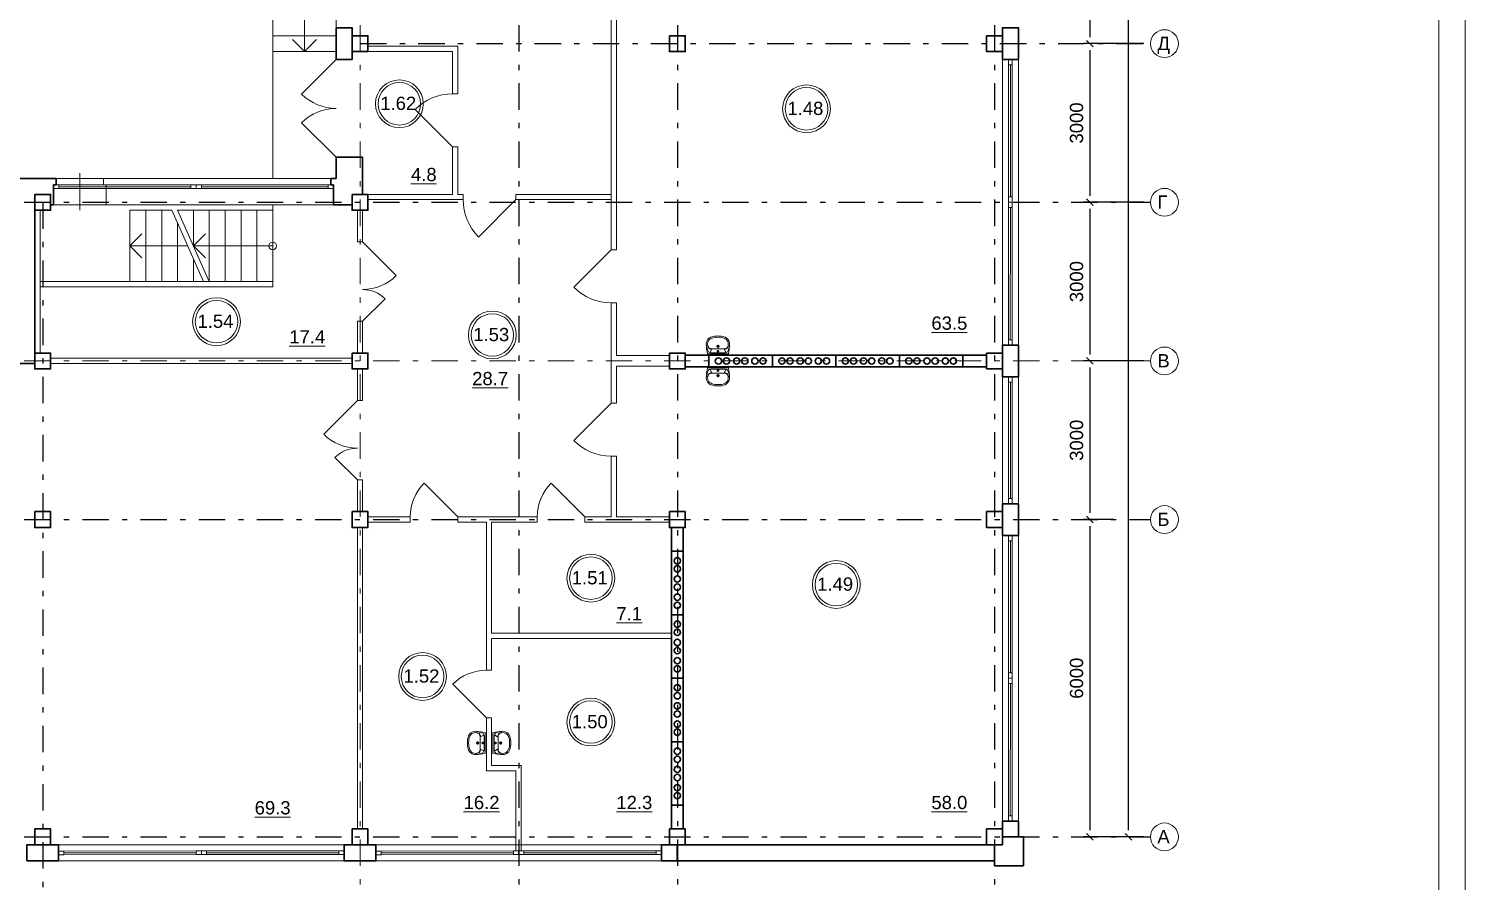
# Model space of a CAD drawing. Header units: metres. Extents: x -306 to 273, y -329 to 512.
# Drawn here: x 43.9 to 71.07, y 387.94 to 404.06 of the extents above; entities that cross this region are included whole.
import ezdxf
from ezdxf.enums import TextEntityAlignment as Align

# ---------------------------------------------------------------- set-up
doc = ezdxf.new("R2010")
doc.units = ezdxf.units.M
doc.header["$MEASUREMENT"] = 0
doc.linetypes.add('( Dashdot )', pattern=[1.001, 0.5, -0.25, 0.001, -0.25])
doc.linetypes.add('DGN Style 3', pattern=[9.681301, 6.915215, -2.766086])
doc.layers.get('DEFPOINTS').update_dxf_attribs({"lineweight": 0})
doc.layers.add('Level 50', color=7, linetype='Continuous', lineweight=0)
doc.styles.add('Standard_0', font='arial.ttf')
doc.styles.add('Style-Arial', font='arial.ttf')
doc.dimstyles.get("Standard").update_dxf_attribs({"dimtxt": 0.00018, "dimasz": 0.00018, "dimexe": 0.0002, "dimexo": 0.0625, "dimgap": 9e-05, "dimtad": 0, "dimtih": 1, "dimtoh": 1, "dimdec": 4, "dimlfac": 1000, "dimzin": 0, "dimdsep": 46, "dimtxsty": 'Standard_0', "dimcen": 9e-05, "dimadec": 0, "dimazin": 0, "dimtfac": 1, "dimtdec": 4, "dimtofl": 0, "dimtmove": 0, "dimatfit": 0, "dimfxl": 0.01, "dimfxlon": 1, "dimtolj": 1, "dimtzin": 0, "dimarcsym": 0})

# ---------------------------------------------------------------- blocks, each defined once
blk = doc.blocks.new('*U1656')
at = {"color": 7, "linetype": 'Continuous', "lineweight": 0}
blk.add_line((1.25, 0), (-1.25, 0), dxfattribs=at)
at = {"color": 7, "linetype": 'Continuous', "lineweight": 13, "flags": 128}
for points in [[(-1.35, 0.035), (-1.25, 0.035), (-1.25, -0.035), (-1.35, -0.035), (-1.35, 0.035)], [(1.25, 0.035), (1.35, 0.035), (1.35, -0.035), (1.25, -0.035), (1.25, 0.035)]]:
    blk.add_lwpolyline(points, close=True, dxfattribs=at)
at = {"color": 7, "linetype": 'Continuous', "lineweight": 0, "flags": 128}
blk.add_lwpolyline([(-1.25, 0.035), (1.25, 0.035), (1.25, -0.035), (-1.25, -0.035), (-1.25, 0.035)], close=True, dxfattribs=at)
blk = doc.blocks.new('*U1657')
at = {"color": 7, "linetype": 'Continuous', "lineweight": 0}
blk.add_line((1.25, 0.001), (-1.25, -0.001), dxfattribs=at)
at = {"color": 7, "linetype": 'Continuous', "lineweight": 13, "flags": 128}
for points in [[(-1.35, 0.034), (-1.25, 0.034), (-1.25, -0.036), (-1.35, -0.036), (-1.35, 0.034)], [(1.25, 0.036), (1.35, 0.036), (1.35, -0.034), (1.25, -0.034), (1.25, 0.036)]]:
    blk.add_lwpolyline(points, close=True, dxfattribs=at)
at = {"color": 7, "linetype": 'Continuous', "lineweight": 0, "flags": 128}
blk.add_lwpolyline([(-1.25, 0.034), (1.25, 0.036), (1.25, -0.034), (-1.25, -0.036), (-1.25, 0.034)], close=True, dxfattribs=at)
blk = doc.blocks.new('*U1658')
at = {"color": 7, "linetype": 'Continuous', "lineweight": 0}
blk.add_line((-1.1, 0), (1.1, 0), dxfattribs=at)
at = {"color": 7, "linetype": 'Continuous', "lineweight": 13, "flags": 128}
for points in [[(-1.1, -0.035), (-1.2, -0.035), (-1.2, 0.035), (-1.1, 0.035), (-1.1, -0.035)], [(1.2, -0.035), (1.1, -0.035), (1.1, 0.035), (1.2, 0.035), (1.2, -0.035)]]:
    blk.add_lwpolyline(points, close=True, dxfattribs=at)
at = {"color": 7, "linetype": 'Continuous', "lineweight": 0, "flags": 128}
blk.add_lwpolyline([(-1.1, 0.035), (1.1, 0.035), (1.1, -0.035), (-1.1, -0.035), (-1.1, 0.035)], close=True, dxfattribs=at)
blk = doc.blocks.new('*U1661')
at = {"color": 7, "linetype": 'Continuous', "lineweight": 30}
for p, q in [((0.275, 0.275), (-0.275, 0.275)), ((-0.275, -0.275), (-0.275, 0.275)), ((0.275, 0.175), (0.275, 0.275)), ((-0.175, -0.275), (-0.275, -0.275))]:
    blk.add_line(p, q, dxfattribs=at)
blk = doc.blocks.new('*U1655')
at = {"color": 7, "linetype": 'Continuous', "lineweight": 30, "flags": 128}
blk.add_lwpolyline([(-0.11, -0.6), (-0.11, 0.6), (0.11, 0.6), (0.11, -0.6), (-0.11, -0.6)], close=True, dxfattribs=at)
at = {"color": 7, "linetype": 'Continuous', "lineweight": 30}
for centre in [(0, 0.421), (0, 0.268), (0, 0.077), (0, -0.077), (0, -0.268), (0, -0.421)]:
    blk.add_circle(centre, 0.06, dxfattribs=at)
blk = doc.blocks.new('*U1699')
at = {"color": 7, "linetype": 'Continuous', "lineweight": 13}
for radius in [0.452, 0.402]:
    blk.add_circle((0, 0), radius, dxfattribs=at)
at = {"color": 7, "linetype": 'Continuous', "lineweight": 13, "style": 'Style-Arial'}
blk.add_text('1.48', height=0.25, dxfattribs=at).set_placement((-0.361, 0.133), align=Align.TOP_LEFT)
blk = doc.blocks.new('*U1701')
at = {"color": 7, "linetype": 'Continuous', "lineweight": 13}
for radius in [0.452, 0.402]:
    blk.add_circle((0, 0), radius, dxfattribs=at)
at = {"color": 7, "linetype": 'Continuous', "lineweight": 13, "style": 'Style-Arial'}
blk.add_text('1.49', height=0.25, dxfattribs=at).set_placement((-0.361, 0.133), align=Align.TOP_LEFT)
blk = doc.blocks.new('*U1702')
at = {"color": 7, "linetype": 'Continuous', "lineweight": 13}
for radius in [0.452, 0.402]:
    blk.add_circle((0, 0), radius, dxfattribs=at)
at = {"color": 7, "linetype": 'Continuous', "lineweight": 13, "style": 'Style-Arial'}
blk.add_text('1.50', height=0.25, dxfattribs=at).set_placement((-0.361, 0.133), align=Align.TOP_LEFT)
blk = doc.blocks.new('*U1703')
at = {"color": 7, "linetype": 'Continuous', "lineweight": 13}
for radius in [0.452, 0.402]:
    blk.add_circle((0, 0), radius, dxfattribs=at)
at = {"color": 7, "linetype": 'Continuous', "lineweight": 13, "style": 'Style-Arial'}
blk.add_text('1.51', height=0.25, dxfattribs=at).set_placement((-0.361, 0.133), align=Align.TOP_LEFT)
blk = doc.blocks.new('*U1704')
at = {"color": 7, "linetype": 'Continuous', "lineweight": 13}
for radius in [0.452, 0.402]:
    blk.add_circle((0, 0), radius, dxfattribs=at)
at = {"color": 7, "linetype": 'Continuous', "lineweight": 13, "style": 'Style-Arial'}
blk.add_text('1.52', height=0.25, dxfattribs=at).set_placement((-0.361, 0.133), align=Align.TOP_LEFT)
blk = doc.blocks.new('*U1705')
at = {"color": 7, "linetype": 'Continuous', "lineweight": 13}
for radius in [0.452, 0.402]:
    blk.add_circle((0, 0), radius, dxfattribs=at)
at = {"color": 7, "linetype": 'Continuous', "lineweight": 13, "style": 'Style-Arial'}
blk.add_text('1.53', height=0.25, dxfattribs=at).set_placement((-0.361, 0.133), align=Align.TOP_LEFT)
blk = doc.blocks.new('*U1662')
at = {"color": 7, "linetype": 'Continuous', "lineweight": 0, "flags": 128}
blk.add_lwpolyline([(42.05, 29.7), (42.05, -29.7), (-42.05, -29.7), (-42.05, 29.7), (42.05, 29.7)], close=True, dxfattribs=at)
at = {"layer": 'Level 50', "color": 7, "linetype": 'Continuous', "lineweight": 13}
blk.add_line((41.55, 29.2), (41.55, -29.2), dxfattribs=at)
blk = doc.blocks.new('_Oblique-1')
at = {"color": 0, "linetype": 'ByBlock', "lineweight": -2}
blk.add_line((0.5, 0.5), (-0.5, -0.5), dxfattribs=at)
blk = doc.blocks.new('*D2281')
at = {"color": 0, "linetype": 'Continuous', "lineweight": -2, "transparency": 16777216}
for p, q in [((64.99, 430.779), (64.571, 430.779)), ((64.696, 388.904), (64.696, 430.654)), ((64.99, 388.779), (64.571, 388.779))]:
    blk.add_line(p, q, dxfattribs=at)
at = {"layer": 'DEFPOINTS', "color": 0, "linetype": 'Continuous', "lineweight": 0, "transparency": 16777216}
for p in [(64.696, 430.779), (65.115, 430.779), (65.115, 388.779)]:
    blk.add_point(p, dxfattribs=at)
at = {"color": 0, "linetype": 'Continuous', "lineweight": -2, "transparency": 16777216, "xscale": 0.125, "yscale": 0.125, "zscale": 0.125}
for p, rotation in [((64.696, 430.779), 90), ((64.696, 388.779), 270)]:
    blk.add_blockref('_Oblique-1', p, dxfattribs=dict(at, rotation=rotation))
at = {"color": 0, "linetype": 'Continuous', "lineweight": 0, "transparency": 16777216, "insert": (64.444, 409.779), "char_height": 0.25, "attachment_point": 5, "rotation": 90, "style": 'Style-Arial'}
blk.add_mtext('\\A1;42000', dxfattribs=at)
blk = doc.blocks.new('*U1659')
at = {"color": 7, "linetype": 'Continuous', "lineweight": 0}
for p in [(-0.227, 0.114), (0.227, 0.114)]:
    blk.add_line(p, (0, -0.114), dxfattribs=at)
blk = doc.blocks.new('*U1752')
at = {"color": 7, "linetype": 'Continuous', "lineweight": 13}
for radius in [0.452, 0.402]:
    blk.add_circle((0, 0), radius, dxfattribs=at)
at = {"color": 7, "linetype": 'Continuous', "lineweight": 13, "style": 'Style-Arial'}
blk.add_text('1.54', height=0.25, dxfattribs=at).set_placement((-0.361, 0.133), align=Align.TOP_LEFT)
blk = doc.blocks.new('ум9')
at = {"color": 252, "lineweight": 13}
for p, q in [((0.317, 0), (-0.317, 0)), ((-0.237, -0.059), (-0.19, -0.143)), ((0.228, -0.039), (-0.228, -0.039)), ((0.185, -0.156), (-0.171, -0.156)), ((0.046, -0.234), (-0.046, -0.234)), ((0.035, -0.08), (-0.035, -0.08)), ((0, -0.115), (0, -0.045)), ((0, -0.189), (0, -0.28)), ((0.237, -0.059), (0.19, -0.143))]:
    blk.add_line(p, q, dxfattribs=at)
for centre, radius in [((0, -0.234), 0.0351), ((0, -0.08), 0.0221), ((0, -0.234), 0.0221)]:
    blk.add_circle(centre, radius, dxfattribs=at)
for centre, radius, start, end in [((1.163, -0.334), 1.518, 167.3206, 178.6525), ((-0.135, -0.304), 0.22, 178.312, 234.1043), ((-0.355, -0.298), 0.00065, 358.312, 358.6525), ((0.089, -0.267), 0.429, 154.5977, 180.3349), ((-0.317, -0.001), 0.00065, 90, 167.3206), ((-0.135, -0.303), 0.18, 141.0504, 245.2718), ((-0.228, -0.117), 0.078, 90, 154.5977), ((-0.135, -0.303), 0.193, 141.0504, 147.7493), ((-0.181, -0.302), 0.159, 98.7111, 129.9424), ((-0.181, -0.302), 0.146, 86.1548, 129.9424), ((0.181, -0.302), 0.146, 50.0576, 93.8452), ((0.181, -0.302), 0.159, 50.0576, 81.2889), ((0.135, -0.303), 0.18, 294.7282, 38.9496), ((0.228, -0.117), 0.078, 25.4023, 90), ((0.135, -0.304), 0.22, 305.8957, 1.688), ((0.135, -0.303), 0.193, 32.2507, 38.9496), ((-0.089, -0.267), 0.429, 359.6651, 25.4023), ((0.317, -0.001), 0.00065, 12.6794, 90), ((-1.163, -0.334), 1.518, 1.3475, 12.6794), ((0.355, -0.298), 0.00065, 181.3475, 181.688), ((-0.035, -0.093), 0.452, 239.6448, 267.5368), ((-0.035, -0.093), 0.413, 244.8898, 267.5368), ((0, 0.104), 0.65, 265.1692, 274.8308), ((0, 0.104), 0.611, 265.1692, 274.8308), ((0.035, -0.093), 0.413, 272.4632, 300.3552), ((0.035, -0.093), 0.452, 272.4632, 300.3552)]:
    blk.add_arc(centre, radius, start, end, dxfattribs=at)
blk = doc.blocks.new('*U2064')
at = {"color": 7, "linetype": 'Continuous', "lineweight": 13}
blk.add_line((0.354, 0.5), (-0.354, -0.207), dxfattribs=at)
at = {"color": 7, "linetype": 'Continuous', "lineweight": 0}
blk.add_arc((0.354, 0.5), 1, 225, 270, dxfattribs=at)
blk = doc.blocks.new('*U1890')
at = {"color": 7, "linetype": 'Continuous', "lineweight": 13}
for p, q in [((0.318, 0.75), (-0.318, 0.114)), ((0.318, -0.75), (-0.106, -0.326))]:
    blk.add_line(p, q, dxfattribs=at)
at = {"color": 7, "linetype": 'Continuous', "lineweight": 0}
for centre, radius, start, end in [((0.318, 0.75), 0.9, 225, 270), ((0.318, -0.75), 0.6, 90, 135)]:
    blk.add_arc(centre, radius, start, end, dxfattribs=at)
blk = doc.blocks.new('*U2068')
at = {"color": 7, "linetype": 'Continuous', "lineweight": 13}
blk.add_line((0.45, -0.318), (-0.186, 0.318), dxfattribs=at)
at = {"color": 7, "linetype": 'Continuous', "lineweight": 0}
blk.add_arc((0.45, -0.318), 0.9, 135, 180, dxfattribs=at)
blk = doc.blocks.new('*U1896')
at = {"color": 7, "linetype": 'Continuous', "lineweight": 13}
for radius in [0.452, 0.402]:
    blk.add_circle((0, 0), radius, dxfattribs=at)
at = {"color": 7, "linetype": 'Continuous', "lineweight": 13, "style": 'Style-Arial'}
blk.add_text('1.62', height=0.25, dxfattribs=at).set_placement((-0.361, 0.133), align=Align.TOP_LEFT)
blk = doc.blocks.new('*D2637')
at = {"color": 0, "linetype": 'Continuous', "lineweight": -2, "transparency": 16777216}
for p, q in [((64.99, 409.779), (63.844, 409.779)), ((63.969, 409.654), (63.969, 403.904)), ((64.99, 403.779), (63.844, 403.779))]:
    blk.add_line(p, q, dxfattribs=at)
at = {"layer": 'DEFPOINTS', "color": 0, "linetype": 'Continuous', "lineweight": 0, "transparency": 16777216}
for p in [(65.115, 409.779), (63.969, 403.779), (65.115, 403.779)]:
    blk.add_point(p, dxfattribs=at)
at = {"color": 0, "linetype": 'Continuous', "lineweight": -2, "transparency": 16777216, "xscale": 0.125, "yscale": 0.125, "zscale": 0.125}
for p, rotation in [((63.969, 409.779), 90), ((63.969, 403.779), 270)]:
    blk.add_blockref('_Oblique-1', p, dxfattribs=dict(at, rotation=rotation))
at = {"color": 0, "linetype": 'Continuous', "lineweight": 0, "transparency": 16777216, "insert": (63.716, 406.779), "char_height": 0.25, "attachment_point": 5, "rotation": 90, "style": 'Style-Arial'}
blk.add_mtext('\\A1;6000', dxfattribs=at)
blk = doc.blocks.new('*D2638')
at = {"color": 0, "linetype": 'Continuous', "lineweight": -2, "transparency": 16777216}
for p, q in [((64.99, 403.779), (63.844, 403.779)), ((63.969, 403.654), (63.969, 400.904)), ((64.99, 400.779), (63.844, 400.779))]:
    blk.add_line(p, q, dxfattribs=at)
at = {"layer": 'DEFPOINTS', "color": 0, "linetype": 'Continuous', "lineweight": 0, "transparency": 16777216}
for p in [(65.115, 403.779), (63.969, 400.779), (65.115, 400.779)]:
    blk.add_point(p, dxfattribs=at)
at = {"color": 0, "linetype": 'Continuous', "lineweight": -2, "transparency": 16777216, "xscale": 0.125, "yscale": 0.125, "zscale": 0.125}
for p, rotation in [((63.969, 403.779), 90), ((63.969, 400.779), 270)]:
    blk.add_blockref('_Oblique-1', p, dxfattribs=dict(at, rotation=rotation))
at = {"color": 0, "linetype": 'Continuous', "lineweight": 0, "transparency": 16777216, "insert": (63.716, 402.279), "char_height": 0.25, "attachment_point": 5, "rotation": 90, "style": 'Style-Arial'}
blk.add_mtext('\\A1;3000', dxfattribs=at)
blk = doc.blocks.new('*D2639')
at = {"color": 0, "linetype": 'Continuous', "lineweight": -2, "transparency": 16777216}
for p, q in [((64.99, 400.779), (63.844, 400.779)), ((63.969, 400.654), (63.969, 397.904)), ((64.99, 397.779), (63.844, 397.779))]:
    blk.add_line(p, q, dxfattribs=at)
at = {"layer": 'DEFPOINTS', "color": 0, "linetype": 'Continuous', "lineweight": 0, "transparency": 16777216}
for p in [(65.115, 400.779), (63.969, 397.779), (65.115, 397.779)]:
    blk.add_point(p, dxfattribs=at)
at = {"color": 0, "linetype": 'Continuous', "lineweight": -2, "transparency": 16777216, "xscale": 0.125, "yscale": 0.125, "zscale": 0.125}
for p, rotation in [((63.969, 400.779), 90), ((63.969, 397.779), 270)]:
    blk.add_blockref('_Oblique-1', p, dxfattribs=dict(at, rotation=rotation))
at = {"color": 0, "linetype": 'Continuous', "lineweight": 0, "transparency": 16777216, "insert": (63.716, 399.279), "char_height": 0.25, "attachment_point": 5, "rotation": 90, "style": 'Style-Arial'}
blk.add_mtext('\\A1;3000', dxfattribs=at)
blk = doc.blocks.new('*D2640')
at = {"color": 0, "linetype": 'Continuous', "lineweight": -2, "transparency": 16777216}
for p, q in [((64.99, 397.779), (63.844, 397.779)), ((63.969, 397.654), (63.969, 394.904)), ((64.411, 394.779), (63.844, 394.779))]:
    blk.add_line(p, q, dxfattribs=at)
at = {"layer": 'DEFPOINTS', "color": 0, "linetype": 'Continuous', "lineweight": 0, "transparency": 16777216}
for p in [(65.115, 397.779), (63.969, 394.779), (64.536, 394.779)]:
    blk.add_point(p, dxfattribs=at)
at = {"color": 0, "linetype": 'Continuous', "lineweight": -2, "transparency": 16777216, "xscale": 0.125, "yscale": 0.125, "zscale": 0.125}
for p, rotation in [((63.969, 397.779), 90), ((63.969, 394.779), 270)]:
    blk.add_blockref('_Oblique-1', p, dxfattribs=dict(at, rotation=rotation))
at = {"color": 0, "linetype": 'Continuous', "lineweight": 0, "transparency": 16777216, "insert": (63.716, 396.279), "char_height": 0.25, "attachment_point": 5, "rotation": 90, "style": 'Style-Arial'}
blk.add_mtext('\\A1;3000', dxfattribs=at)
blk = doc.blocks.new('*D2623')
at = {"color": 0, "linetype": 'Continuous', "lineweight": -2, "transparency": 16777216}
for p, q in [((64.411, 394.779), (63.844, 394.779)), ((63.969, 394.654), (63.969, 388.904)), ((64.99, 388.779), (63.844, 388.779))]:
    blk.add_line(p, q, dxfattribs=at)
at = {"layer": 'DEFPOINTS', "color": 0, "linetype": 'Continuous', "lineweight": 0, "transparency": 16777216}
for p in [(64.536, 394.779), (63.969, 388.779), (65.115, 388.779)]:
    blk.add_point(p, dxfattribs=at)
at = {"color": 0, "linetype": 'Continuous', "lineweight": -2, "transparency": 16777216, "xscale": 0.125, "yscale": 0.125, "zscale": 0.125}
for p, rotation in [((63.969, 394.779), 90), ((63.969, 388.779), 270)]:
    blk.add_blockref('_Oblique-1', p, dxfattribs=dict(at, rotation=rotation))
at = {"color": 0, "linetype": 'Continuous', "lineweight": 0, "transparency": 16777216, "insert": (63.716, 391.779), "char_height": 0.25, "attachment_point": 5, "rotation": 90, "style": 'Style-Arial'}
blk.add_mtext('\\A1;6000', dxfattribs=at)

msp = doc.modelspace()

# ---------------------------------------------------------------- linework, layer by layer
at = {"color": 1, "linetype": '( Dashdot )', "lineweight": 0}
for p, q in [((50.16618452, 432.72924535), (50.16618452, 384.20583039)), ((-6.78540339, 397.77924535), (65.11459661, 397.77924535))]:
    msp.add_line(p, q, dxfattribs=at)
at = {"color": 1, "linetype": '( Dashdot )'}
for p, q in [((53.16618452, 432.72924535), (53.16618452, 384.20583039)), ((56.16618452, 432.72924535), (56.16618452, 384.20583039)), ((62.16618452, 432.72924535), (62.16618452, 384.20583039)), ((50.16618452, 403.77924535), (65.11459661, 403.77924535)), ((-6.78540339, 400.77924535), (65.11459661, 400.77924535)), ((44.16618452, 400.77924535), (44.16618452, 384.20583039)), ((-6.78540339, 394.77924535), (65.11459661, 394.77924535)), ((-6.78540339, 388.77924535), (65.11459661, 388.77924535))]:
    msp.add_line(p, q, dxfattribs=at)
at = {"color": 7, "linetype": 'Continuous', "lineweight": 13}
for p, q in [((54.91459661, 407.87924535), (54.91459661, 399.87924535)), ((55.01459661, 406.67924535), (55.01459661, 399.87924535)), ((48.51459661, 405.72924535), (48.51459661, 401.22924535)), ((49.71459661, 405.72924535), (49.71459661, 403.62924535)), ((52.01459661, 402.82924535), (52.01459661, 403.72924535)), ((49.71459661, 403.62924535), (48.51459661, 403.62924535)), ((49.71459661, 403.47924535), (49.06052283, 402.82517158)), ((51.91459661, 402.82924535), (51.91459661, 403.62924535)), ((52.01459661, 402.82924535), (51.91459661, 402.82924535)), ((49.06052283, 402.28331912), (49.71459661, 401.62924535)), ((51.91459661, 400.92924535), (51.91459661, 401.82924535)), ((52.01459661, 401.82924535), (51.91459661, 401.82924535)), ((52.01459661, 400.92924535), (52.01459661, 401.82924535)), ((48.51459661, 401.22924535), (49.71459661, 401.22924535)), ((48.51459661, 399.27924535), (48.51459661, 400.72924535)), ((52.11459661, 400.92924535), (52.11459661, 400.82924535)), ((53.11459661, 400.82924535), (52.40748982, 400.12213857)), ((53.11459661, 400.92924535), (53.11459661, 400.82924535)), ((46.60516485, 400.62924535), (45.81459661, 400.62924535)), ((45.81459661, 399.27924535), (45.81459661, 400.62924535)), ((50.21459661, 400.02924535), (50.11459661, 400.02924535)), ((55.01459661, 399.87924535), (54.91459661, 399.87924535)), ((48.51459661, 399.27924535), (44.11777243, 399.27924535)), ((48.51459661, 399.17924535), (44.11777243, 399.17924535)), ((48.51459661, 399.27924535), (47.31459661, 399.27924535)), ((48.51459661, 399.27924535), (48.51459661, 399.17924535)), ((55.01459661, 398.87924535), (54.91459661, 398.87924535)), ((54.91459661, 398.87924535), (54.91459661, 396.97924535)), ((55.01459661, 398.87924535), (55.01459661, 397.87924535)), ((50.21459661, 398.52924535), (50.11459661, 398.52924535)), ((55.01459661, 397.67924535), (55.01459661, 396.97924535)), ((50.21459661, 397.02924535), (50.11459661, 397.02924535)), ((55.01459661, 396.97924535), (54.91459661, 396.97924535)), ((55.01459661, 395.97924535), (54.91459661, 395.97924535)), ((54.91459661, 395.97924535), (54.91459661, 394.82924535)), ((55.01459661, 395.97924535), (55.01459661, 394.82924535)), ((50.21459661, 395.52924535), (50.11459661, 395.52924535)), ((51.11459661, 394.72924535), (51.11459661, 394.82924535)), ((52.01459661, 394.72924535), (52.01459661, 394.82924535)), ((52.55459661, 394.72924535), (52.55459661, 391.92924535)), ((52.65459661, 394.72924535), (52.65459661, 392.62924535)), ((53.51459661, 394.72924535), (53.51459661, 394.82924535)), ((54.41459661, 394.72924535), (54.41459661, 394.82924535)), ((52.65459661, 392.52924535), (52.65459661, 391.92924535)), ((52.65459661, 391.92924535), (52.55459661, 391.92924535)), ((52.55459661, 391.02924535), (51.9182005, 391.66564145)), ((52.65459661, 391.02924535), (52.55459661, 391.02924535)), ((52.55459661, 391.02924535), (52.55459661, 390.02924535)), ((52.65459661, 391.02924535), (52.65459661, 390.12924535)), ((52.65459661, 390.12924535), (53.21459661, 390.12924535)), ((53.21459661, 388.51424535), (53.21459661, 390.12924535)), ((52.55459661, 390.02924535), (53.11459661, 390.02924535)), ((53.11459661, 388.51424535), (53.11459661, 390.02924535))]:
    msp.add_line(p, q, dxfattribs=at)
at = {"color": 7, "linetype": 'Continuous', "lineweight": 0}
for p, q in [((49.11459661, 405.72924535), (49.11459661, 403.62924535)), ((49.71459661, 403.92924535), (48.51459661, 403.92924535)), ((44.41777243, 401.22924535), (45.31529951, 401.22924535)), ((44.46777243, 401.07424535), (46.96618452, 401.07424535)), ((49.61142078, 401.22924535), (45.31529951, 401.22924535)), ((47.16618452, 401.07424535), (49.56459661, 401.07424535)), ((45.36777243, 400.72924535), (44.36777243, 400.72924535)), ((49.66459661, 400.72924535), (45.36777243, 400.72924535)), ((46.11459661, 399.27924535), (46.11459661, 400.62924535)), ((46.41459661, 399.27924535), (46.41459661, 400.62924535)), ((47.20516485, 399.27924535), (46.60516485, 400.62924535)), ((47.31459661, 399.27924535), (46.71459661, 400.62924535)), ((47.01459661, 399.95424535), (47.01459661, 400.62924535)), ((47.31459661, 399.27924535), (47.31459661, 400.62924535)), ((47.61459661, 399.27924535), (47.61459661, 400.62924535)), ((47.91459661, 399.27924535), (47.91459661, 400.62924535)), ((48.21459661, 399.27924535), (48.21459661, 400.62924535)), ((46.71459661, 399.27924535), (46.71459661, 400.38302391)), ((46.90516485, 399.95424535), (45.81459661, 399.95424535)), ((48.51459661, 399.95424535), (47.01459661, 399.95424535)), ((47.01459661, 399.70802391), (47.01459661, 399.27924535))]:
    msp.add_line(p, q, dxfattribs=at)
at = {"color": 7, "linetype": 'Continuous', "lineweight": 30}
for p, q in [((49.71459661, 401.62924535), (50.21459661, 401.62924535)), ((49.71459661, 401.62924535), (49.71459661, 401.22924535)), ((50.21459661, 401.62924535), (50.21459661, 400.92924535)), ((44.41777243, 401.22924535), (41.91459661, 401.22924535)), ((44.36777243, 400.72924535), (44.36777243, 401.10924535)), ((44.41777243, 401.10924535), (44.36777243, 401.10924535)), ((44.41777243, 401.22924535), (44.41777243, 401.10924535)), ((49.61142078, 401.10924535), (49.61142078, 401.22924535)), ((49.61142078, 401.22924535), (49.71459661, 401.22924535)), ((49.61142078, 401.10924535), (49.66459661, 401.10924535)), ((49.66459661, 401.10924535), (49.66459661, 400.72924535)), ((44.31777243, 400.72924535), (44.36777243, 400.72924535)), ((49.66459661, 400.72924535), (50.01459661, 400.72924535)), ((44.01777243, 397.92924535), (44.01777243, 400.62924535)), ((43.11777243, 397.72924535), (44.01777243, 397.72924535))]:
    msp.add_line(p, q, dxfattribs=at)
at = {"color": 7, "linetype": 'DGN Style 3', "lineweight": 0}
for p, q in [((44.86801972, 400.62924566), (44.86628868, 401.32924505)), ((45.31529951, 401.22924535), (45.31529951, 401.10924535)), ((45.31529951, 401.10924535), (45.36529951, 401.10924535)), ((45.36777243, 400.72924535), (45.36777243, 401.10924535)), ((47.31459661, 399.27924535), (45.51459661, 399.27924535))]:
    msp.add_line(p, q, dxfattribs=at)
at = {"color": 7, "linetype": 'Continuous', "lineweight": 30, "flags": 128}
for points in [[(49.71459661, 403.47924535), (49.71459661, 404.07924535), (50.01459661, 404.07924535), (50.01459661, 403.47924535), (49.71459661, 403.47924535)], [(62.61459661, 403.47924535), (62.61459661, 404.07924535), (62.31459661, 404.07924535), (62.31459661, 403.47924535), (62.61459661, 403.47924535)], [(50.01459661, 403.92924535), (50.01459661, 403.62924535), (50.31459661, 403.62924535), (50.31459661, 403.92924535), (50.01459661, 403.92924535)], [(56.01459661, 403.92924535), (56.01459661, 403.62924535), (56.31459661, 403.62924535), (56.31459661, 403.92924535), (56.01459661, 403.92924535)], [(62.01459661, 403.92924535), (62.01459661, 403.62924535), (62.31459661, 403.62924535), (62.31459661, 403.92924535), (62.01459661, 403.92924535)], [(44.01459661, 400.92924535), (44.01459661, 400.62924535), (44.31459661, 400.62924535), (44.31459661, 400.92924535), (44.01459661, 400.92924535)], [(50.01459661, 400.92924535), (50.01459661, 400.62924535), (50.31459661, 400.62924535), (50.31459661, 400.92924535), (50.01459661, 400.92924535)], [(62.61459661, 397.47924535), (62.61459661, 398.07924535), (62.31459661, 398.07924535), (62.31459661, 397.47924535), (62.61459661, 397.47924535)], [(44.01459661, 397.92924535), (44.01459661, 397.62924535), (44.31459661, 397.62924535), (44.31459661, 397.92924535), (44.01459661, 397.92924535)], [(50.01459661, 397.92924535), (50.01459661, 397.62924535), (50.31459661, 397.62924535), (50.31459661, 397.92924535), (50.01459661, 397.92924535)], [(56.01459661, 397.92924535), (56.01459661, 397.62924535), (56.31459661, 397.62924535), (56.31459661, 397.92924535), (56.01459661, 397.92924535)], [(56.76459661, 397.66924535), (56.76459661, 397.88924535), (56.31459661, 397.88924535), (56.31459661, 397.66924535), (56.76459661, 397.66924535)], [(61.56459661, 397.66924535), (61.56459661, 397.88924535), (62.01459661, 397.88924535), (62.01459661, 397.66924535), (61.56459661, 397.66924535)], [(62.01459661, 397.92924535), (62.01459661, 397.62924535), (62.31459661, 397.62924535), (62.31459661, 397.92924535), (62.01459661, 397.92924535)], [(62.61459661, 394.47924535), (62.61459661, 395.07924535), (62.31459661, 395.07924535), (62.31459661, 394.47924535), (62.61459661, 394.47924535)], [(44.01459661, 394.92924535), (44.01459661, 394.62924535), (44.31459661, 394.62924535), (44.31459661, 394.92924535), (44.01459661, 394.92924535)], [(50.01459661, 394.92924535), (50.01459661, 394.62924535), (50.31459661, 394.62924535), (50.31459661, 394.92924535), (50.01459661, 394.92924535)], [(56.01459661, 394.92924535), (56.01459661, 394.62924535), (56.31459661, 394.62924535), (56.31459661, 394.92924535), (56.01459661, 394.92924535)], [(62.01459661, 394.92924535), (62.01459661, 394.62924535), (62.31459661, 394.62924535), (62.31459661, 394.92924535), (62.01459661, 394.92924535)], [(56.05459661, 394.17924535), (56.27459661, 394.17924535), (56.27459661, 394.62924535), (56.05459661, 394.62924535), (56.05459661, 394.17924535)], [(56.05459661, 389.37924535), (56.27459661, 389.37924535), (56.27459661, 388.92924535), (56.05459661, 388.92924535), (56.05459661, 389.37924535)], [(62.31459661, 388.77924535), (62.61459661, 388.77924535), (62.61459661, 389.07924535), (62.31459661, 389.07924535), (62.31459661, 388.77924535)], [(44.01459661, 388.92924535), (44.01459661, 388.62924535), (44.31459661, 388.62924535), (44.31459661, 388.92924535), (44.01459661, 388.92924535)], [(50.01459661, 388.92924535), (50.01459661, 388.62924535), (50.31459661, 388.62924535), (50.31459661, 388.92924535), (50.01459661, 388.92924535)], [(56.01459661, 388.92924535), (56.01459661, 388.62924535), (56.31459661, 388.62924535), (56.31459661, 388.92924535), (56.01459661, 388.92924535)], [(62.01459661, 388.92924535), (62.01459661, 388.62924535), (62.31459661, 388.62924535), (62.31459661, 388.92924535), (62.01459661, 388.92924535)], [(44.46459661, 388.32924535), (43.86459661, 388.32924535), (43.86459661, 388.62924535), (44.46459661, 388.62924535), (44.46459661, 388.32924535)], [(50.46459661, 388.32924535), (49.86459661, 388.32924535), (49.86459661, 388.62924535), (50.46459661, 388.62924535), (50.46459661, 388.32924535)], [(55.86459661, 388.32924535), (56.16459661, 388.32924535), (56.16459661, 388.62924535), (55.86459661, 388.62924535), (55.86459661, 388.32924535)], [(62.16459661, 388.62924535), (56.16459661, 388.62924535), (56.16459661, 388.32924535), (62.16459661, 388.32924535), (62.16459661, 388.62924535)]]:
    msp.add_lwpolyline(points, close=True, dxfattribs=at)
at = {"color": 7, "linetype": 'Continuous', "lineweight": 13, "flags": 128}
for points in [[(52.01459661, 403.72924535), (50.31459661, 403.72924535), (50.31459661, 403.62924535), (51.91459661, 403.62924535)], [(51.91459661, 400.92924535), (50.31459661, 400.92924535), (50.31459661, 400.82924535), (52.11459661, 400.82924535)], [(52.11459661, 400.92924535), (52.01459661, 400.92924535)], [(53.11459661, 400.82924535), (54.91459661, 400.82924535), (54.91459661, 400.92924535), (53.11459661, 400.92924535)], [(48.51459661, 400.62924535), (46.71459661, 400.62924535)], [(50.21459661, 400.02924535), (50.21459661, 400.62924535), (50.11459661, 400.62924535), (50.11459661, 400.02924535)], [(50.11459661, 398.52924535), (50.11459661, 397.92924535), (50.21459661, 397.92924535), (50.21459661, 398.52924535)], [(50.01459661, 397.82924535), (44.31459661, 397.82924535), (44.31459661, 397.72924535), (50.01459661, 397.72924535)], [(55.01459661, 397.87924535), (56.01459661, 397.87924535), (56.01459661, 397.67924535), (55.01459661, 397.67924535)], [(50.11459661, 397.02924535), (50.11459661, 397.62924535), (50.21459661, 397.62924535), (50.21459661, 397.02924535)], [(50.21459661, 395.52924535), (50.21459661, 394.92924535), (50.11459661, 394.92924535), (50.11459661, 395.52924535)], [(51.11459661, 394.82924535), (50.31459661, 394.82924535), (50.31459661, 394.72924535), (51.11459661, 394.72924535)], [(53.51459661, 394.82924535), (52.01459661, 394.82924535)], [(52.01459661, 394.72924535), (52.55459661, 394.72924535)], [(52.65459661, 394.72924535), (53.51459661, 394.72924535)], [(54.91459661, 394.82924535), (54.41459661, 394.82924535)], [(54.41459661, 394.72924535), (56.01459661, 394.72924535), (56.01459661, 394.82924535), (55.01459661, 394.82924535)], [(52.65459661, 392.62924535), (56.05459661, 392.62924535)], [(52.65459661, 392.52924535), (56.05459661, 392.52924535)]]:
    msp.add_lwpolyline(points, dxfattribs=at)
at = {"color": 7, "linetype": 'Continuous', "lineweight": 0, "flags": 128}
for points in [[(62.61459661, 398.07924535), (62.61459661, 403.47924535), (62.31459661, 403.47924535), (62.31459661, 398.07924535), (62.61459661, 398.07924535)], [(49.66459661, 401.10924535), (49.66459661, 401.03924535), (44.46777243, 401.03924535), (44.46777243, 401.10924535), (49.66459661, 401.10924535)], [(62.31459661, 397.47924535), (62.31459661, 395.07924535), (62.61459661, 395.07924535), (62.61459661, 397.47924535), (62.31459661, 397.47924535)], [(62.61459661, 389.07924535), (62.61459661, 394.47924535), (62.31459661, 394.47924535), (62.31459661, 389.07924535), (62.61459661, 389.07924535)], [(44.46459661, 388.62924535), (49.86459661, 388.62924535), (49.86459661, 388.32924535), (44.46459661, 388.32924535), (44.46459661, 388.62924535)], [(50.46459661, 388.62924535), (55.86459661, 388.62924535), (55.86459661, 388.32924535), (50.46459661, 388.32924535), (50.46459661, 388.62924535)]]:
    msp.add_lwpolyline(points, close=True, dxfattribs=at)
at = {"color": 7, "linetype": 'Continuous', "lineweight": 13, "flags": 128}
for points in [[(44.46777243, 401.03924535), (44.36777243, 401.03924535), (44.36777243, 401.10924535), (44.46777243, 401.10924535), (44.46777243, 401.03924535)], [(47.06618452, 401.03924535), (46.96618452, 401.03924535), (46.96618452, 401.10924535), (47.06618452, 401.10924535), (47.06618452, 401.03924535)], [(47.16618452, 401.03924535), (47.06618452, 401.03924535), (47.06618452, 401.10924535), (47.16618452, 401.10924535), (47.16618452, 401.03924535)], [(49.66459661, 401.03924535), (49.56459661, 401.03924535), (49.56459661, 401.10924535), (49.66459661, 401.10924535), (49.66459661, 401.03924535)], [(44.01777243, 400.62924535), (44.01777243, 397.92924535), (44.11777243, 397.92924535), (44.11777243, 400.62924535), (44.01777243, 400.62924535)], [(50.21459661, 388.92924535), (50.21459661, 394.62924535), (50.11459661, 394.62924535), (50.11459661, 388.92924535), (50.21459661, 388.92924535)]]:
    msp.add_lwpolyline(points, close=True, dxfattribs=at)
at = {"color": 7, "linetype": 'Continuous', "lineweight": 13}
for centre in [(65.37795205, 403.77924535), (65.37795205, 400.77924535), (65.37795205, 397.77924535), (65.37795205, 394.77924535), (65.37795205, 388.77924535)]:
    msp.add_circle(centre, 0.26335544, dxfattribs=at)
at = {"color": 7, "linetype": 'Continuous', "lineweight": 0}
msp.add_circle((48.51459661, 399.95424535), 0.07327717, dxfattribs=at)
for centre, radius, start, end in [((49.71459661, 403.47924535), 0.925, 225, 270), ((49.71459661, 401.62924535), 0.925, 90, 135), ((53.11459661, 400.82924535), 1, 180, 225), ((52.55459661, 391.02924535), 0.9, 90, 135)]:
    msp.add_arc(centre, radius, start, end, dxfattribs=at)

# ---------------------------------------------------------------- block references
at = {"color": 7, "linetype": 'Continuous', "lineweight": 0, "extrusion": (0, 0, -1)}
msp.add_blockref('*U1659', (-49.11459321, 403.74283631), dxfattribs=at)
at = {"color": 7, "linetype": 'Continuous', "lineweight": 13, "extrusion": (0, 0, -1)}
for name, p, rotation in [('*U1656', (-62.46463756, 402.12919875), 90), ('*U2064', (-51.561, 402.32922275), 180), ('*U1657', (-62.46353756, 399.42919875), 90), ('*U1658', (-62.46455565, 396.27929196), 270), ('*U1656', (-62.46463756, 393.12919875), 90), ('*U1657', (-62.46353756, 390.42919875), 90)]:
    msp.add_blockref(name, p, dxfattribs=dict(at, rotation=rotation))
at = {"color": 7, "linetype": 'Continuous', "lineweight": 13}
for name, p in [('*U1896', (50.9095973, 402.64227271)), ('*U1699', (58.60876576, 402.54691239)), ('*U2064', (54.561, 399.37926795)), ('*U1752', (47.45229701, 398.52176151)), ('*U1705', (52.66751749, 398.27045869)), ('*U1890', (49.7964, 396.27926795)), ('*U2064', (54.561, 396.47926795)), ('*U2068', (51.56455, 395.14746795)), ('*U2068', (53.96455, 395.14746795)), ('*U1703', (54.53052852, 393.67154766)), ('*U1701', (59.17148128, 393.55102889)), ('*U1704', (51.34816092, 391.81340179)), ('*U1702', (54.53052852, 390.95069121)), ('*U1657', (45.81455, 388.47818631)), ('*U1656', (48.51455, 388.47928631)), ('*U1657', (51.81455, 388.47818631)), ('*U1656', (54.51455, 388.47928631))]:
    msp.add_blockref(name, p, dxfattribs=at)
at = {"color": 7, "linetype": 'Continuous', "lineweight": 0, "rotation": 270}
for p in [(45.92818756, 399.95424196), (47.12818756, 399.95424196)]:
    msp.add_blockref('*U1659', p, dxfattribs=at)
at = {"color": 7, "linetype": 'Continuous', "lineweight": 13, "extrusion": (0, 0, -1)}
msp.add_blockref('*U1890', (-50.53279321, 399.27926795), dxfattribs=at)
at = {"color": 252, "lineweight": 13, "extrusion": (0, 0, -1)}
for p, xscale, yscale, zscale, rotation in [((-56.93402021, 397.91118353), 0.622159090909089, 0.622159090909089, 0.622159090909089, 180), ((-52.53486343, 390.55500563), 0.6221590909090893, 0.6221590909090893, 0.6221590909090893, 90)]:
    msp.add_blockref('ум9', p, dxfattribs=dict(at, xscale=xscale, yscale=yscale, zscale=zscale, rotation=rotation))
at = {"color": 7, "linetype": 'Continuous', "lineweight": 30}
for name, p, rotation in [('*U1655', (57.36455565, 397.77919875), 90), ('*U1655', (58.56455565, 397.77919875), 90), ('*U1655', (59.76455565, 397.77919875), 90), ('*U1655', (60.96455565, 397.77919875), 90), ('*U1661', (62.43964321, 388.50420439), 180)]:
    msp.add_blockref(name, p, dxfattribs=dict(at, rotation=rotation))
at = {"color": 252, "lineweight": 13, "xscale": 0.622159090909089, "yscale": 0.622159090909089, "zscale": 0.622159090909089}
msp.add_blockref('ум9', (56.93402021, 397.64628664), dxfattribs=at)
at = {"color": 7, "linetype": 'Continuous', "lineweight": 30}
for p in [(56.16455, 393.57928631), (56.16455, 392.37928631), (56.16455, 391.17928631), (56.16455, 389.97928631)]:
    msp.add_blockref('*U1655', p, dxfattribs=at)
at = {"color": 252, "lineweight": 13, "xscale": 0.6221590909090893, "yscale": 0.6221590909090893, "zscale": 0.6221590909090893, "rotation": 90}
msp.add_blockref('ум9', (52.67809234, 390.55500563), dxfattribs=at)
at = {"layer": 'Level 50', "color": 7, "linetype": 'Continuous', "lineweight": 13}
msp.add_blockref('*U1662', (29.01617257, 404.85030608), dxfattribs=at)

# ---------------------------------------------------------------- texts
at = {"color": 7, "linetype": 'Continuous', "lineweight": 30, "style": 'Style-Arial'}
for s, p in [('Д', (65.24386054, 403.90850798)), ('Г', (65.24386054, 400.90850798)), ('В', (65.24386054, 397.90850798)), ('Б', (65.24386054, 394.90850798)), ('А', (65.24386054, 388.90850798))]:
    msp.add_text(s, height=0.25, dxfattribs=at).set_placement(p, align=Align.TOP_LEFT)
at = {"color": 7, "linetype": 'Continuous', "lineweight": 13, "style": 'Style-Arial'}
for s, p in [('%%u4.8%%U', (51.12859499, 401.42913589)), ('%%u63.5%%U', (60.97020928, 398.61922889)), ('%%u17.4%%U', (48.82671292, 398.35964166)), ('%%u28.7%%U', (52.28610148, 397.57020422)), ('%%u7.1%%U', (55.0130826, 393.1243288)), ('%%u69.3%%U', (48.17300418, 389.45446052)), ('%%u16.2%%U', (52.12387616, 389.55442412)), ('%%u12.3%%U', (55.0130826, 389.55442412)), ('%%u58.0%%U', (60.97020928, 389.55442412))]:
    msp.add_text(s, height=0.25, dxfattribs=at).set_placement(p, align=Align.TOP_LEFT)

# ---------------------------------------------------------------- dimensions: what is measured, and where the dimension line sits
at = {"color": 5, "linetype": 'Continuous', "lineweight": 0}
for base, p1, p2, angle, picture, middle in [((64.69642173, 430.77924535), (65.11459661, 388.77924535), (65.11459661, 430.77924535), 90, '*D2281', (64.44377848, 409.77924535)), ((63.96902342, 403.77924535), (65.11459661, 409.77924535), (65.11459661, 403.77924535), 270, '*D2637', (63.71638017, 406.77924535)), ((63.96902342, 400.77924535), (65.11459661, 403.77924535), (65.11459661, 400.77924535), 270, '*D2638', (63.7162949, 402.27924535)), ((63.96902342, 397.77924535), (65.11459661, 400.77924535), (65.11459661, 397.77924535), 270, '*D2639', (63.7162949, 399.27924535)), ((63.96902342, 394.77924535), (65.11459661, 397.77924535), (64.53559661, 394.77924535), 270, '*D2640', (63.7162949, 396.27924535)), ((63.96902342, 388.77924535), (64.53559661, 394.77924535), (65.11459661, 388.77924535), 270, '*D2623', (63.71638017, 391.77924535))]:
    dim = msp.add_linear_dim(base=base, p1=p1, p2=p2, angle=angle, dimstyle='Standard', override={"dimtxt": 0.25, "dimasz": 0.125, "dimexe": 0.125, "dimexo": 0.125, "dimgap": 0.125, "dimtad": 1, "dimtih": 0, "dimtoh": 0, "dimzin": 11, "dimtxsty": 'Style-Arial', "dimblk": '_Oblique-1', "dimfxlon": 0, "dimfrac": 2, "dimtzin": 11}, dxfattribs=at)
    dim.commit()
    dim.dimension.update_dxf_attribs({"geometry": picture, "text_midpoint": middle})

doc.saveas('drawing.dxf')
